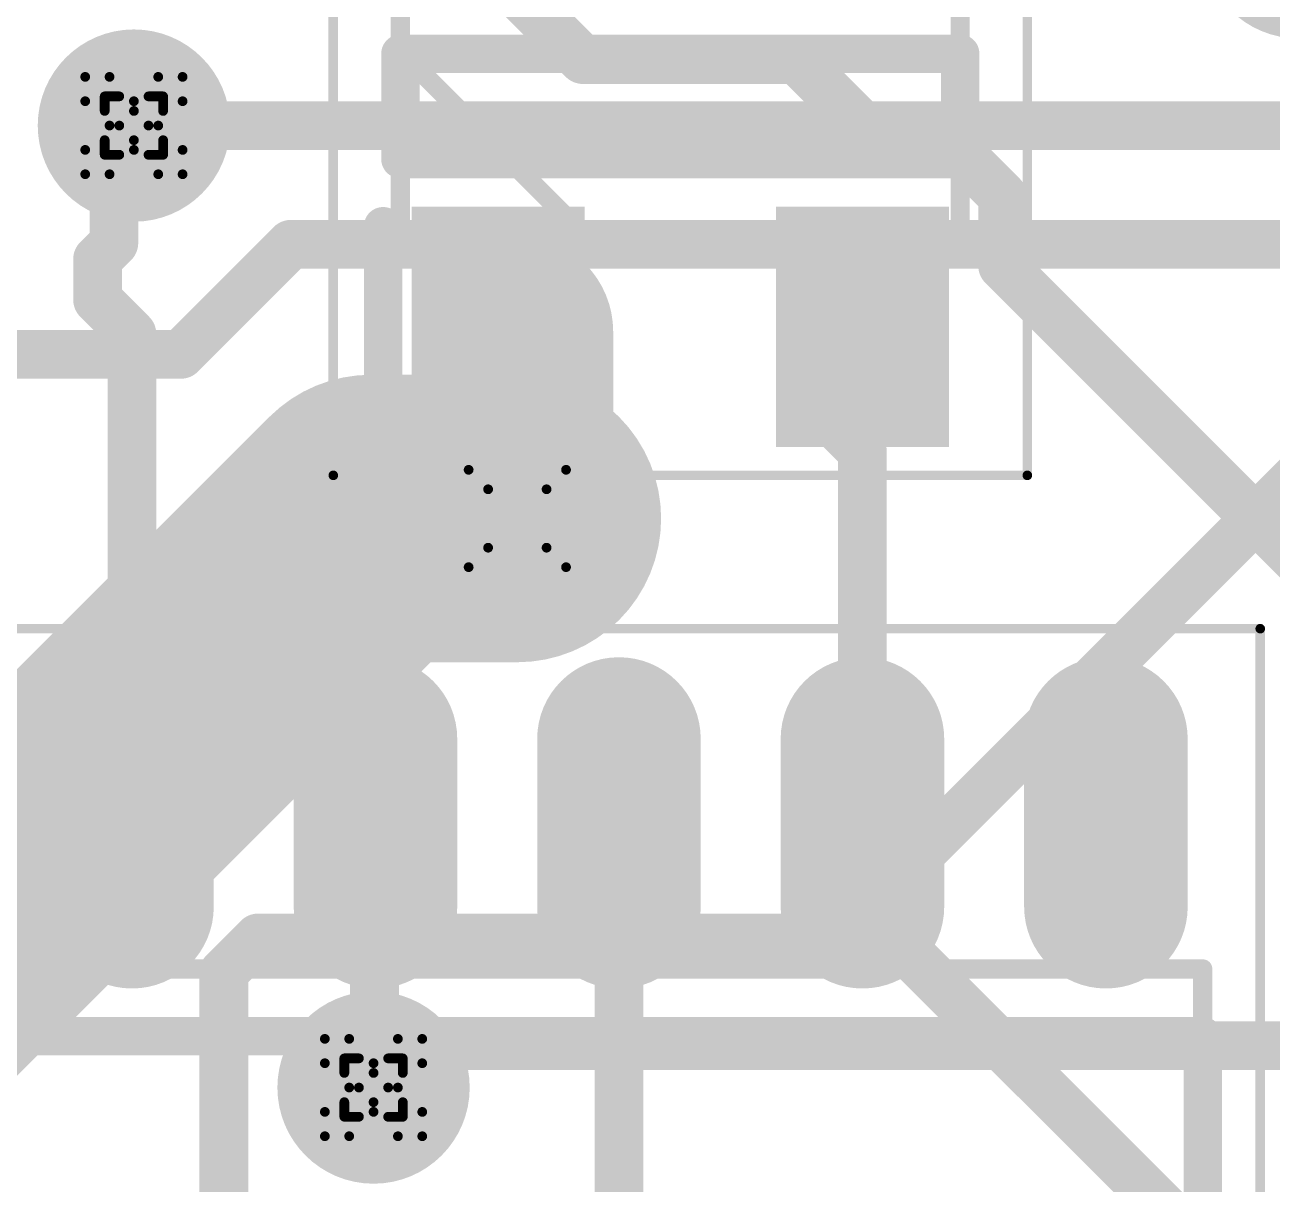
# Model space of a CAD drawing. Header units: millimetres. Extents: x 3219 to 51106, y -14166 to 2063.
# Drawn here: x 5595.66 to 5602.17, y 1778.64 to 1784.68 of the extents above; entities that cross this region are included whole.
import ezdxf

# ---------------------------------------------------------------- set-up
doc = ezdxf.new("R2010")
doc.units = ezdxf.units.MM
doc.layers.get('0').update_dxf_attribs({"lineweight": 53})
for name, color, linetype in [('Bottom Layer', 5, 'Continuous'), ('Bottom Solder', 6, 'Continuous'), ('Drill Drawing', 1, 'Continuous'), ('Mechanical 13', 56, 'Continuous'), ('Mechanical 15', 56, 'Continuous'), ('Top Layer', 1, 'Continuous'), ('Top Overlay', 2, 'Continuous'), ('Top Paste', 8, 'Continuous'), ('Top Solder', 216, 'Continuous')]:
    doc.layers.add(name, color=color, linetype=linetype)

# ---------------------------------------------------------------- blocks, each defined once
blk = doc.blocks.new('16_SOIC_93')
at = {"layer": 'Top Layer'}
h = blk.add_hatch(color=1, dxfattribs=at)
edge = h.paths.add_edge_path()
edge.add_arc((2.2745, 0.635), 0.325, 90, 270)
edge.add_line((2.2745, 0.31), (3.1495, 0.31))
edge.add_arc((3.1495, 0.635), 0.325, 270, 450)
edge.add_line((3.1495, 0.96), (2.2745, 0.96))
h = blk.add_hatch(color=1, dxfattribs=at)
edge = h.paths.add_edge_path()
edge.add_arc((2.2745, -0.635), 0.325, 90, 270)
edge.add_line((2.2745, -0.96), (3.1495, -0.96))
edge.add_arc((3.1495, -0.635), 0.325, 270, 450)
edge.add_line((3.1495, -0.31), (2.2745, -0.31))
h = blk.add_hatch(color=1, dxfattribs=at)
edge = h.paths.add_edge_path()
edge.add_arc((2.2745, -1.905), 0.325, 90, 270)
edge.add_line((2.2745, -2.23), (3.1495, -2.23))
edge.add_arc((3.1495, -1.905), 0.325, 270, 450)
edge.add_line((3.1495, -1.58), (2.2745, -1.58))
h = blk.add_hatch(color=1, dxfattribs=at)
edge = h.paths.add_edge_path()
edge.add_arc((2.2745, -3.175), 0.325, 90, 270)
edge.add_line((2.2745, -3.5), (3.1495, -3.5))
edge.add_arc((3.1495, -3.175), 0.325, 270, 450)
edge.add_line((3.1495, -2.85), (2.2745, -2.85))
h = blk.add_hatch(color=1, dxfattribs=at)
edge = h.paths.add_edge_path()
edge.add_arc((2.2745, -4.445), 0.325, 90, 270)
edge.add_line((2.2745, -4.77), (3.1495, -4.77))
edge.add_arc((3.1495, -4.445), 0.325, 270, 450)
edge.add_line((3.1495, -4.12), (2.2745, -4.12))
at = {"layer": 'Top Paste'}
h = blk.add_hatch(color=8, dxfattribs=at)
edge = h.paths.add_edge_path()
edge.add_arc((2.2745, 0.635), 0.325, 90, 270)
edge.add_line((2.2745, 0.31), (3.1495, 0.31))
edge.add_arc((3.1495, 0.635), 0.325, 270, 450)
edge.add_line((3.1495, 0.96), (2.2745, 0.96))
h = blk.add_hatch(color=8, dxfattribs=at)
edge = h.paths.add_edge_path()
edge.add_arc((2.2745, -0.635), 0.325, 90, 270)
edge.add_line((2.2745, -0.96), (3.1495, -0.96))
edge.add_arc((3.1495, -0.635), 0.325, 270, 450)
edge.add_line((3.1495, -0.31), (2.2745, -0.31))
h = blk.add_hatch(color=8, dxfattribs=at)
edge = h.paths.add_edge_path()
edge.add_arc((2.2745, -1.905), 0.325, 90, 270)
edge.add_line((2.2745, -2.23), (3.1495, -2.23))
edge.add_arc((3.1495, -1.905), 0.325, 270, 450)
edge.add_line((3.1495, -1.58), (2.2745, -1.58))
h = blk.add_hatch(color=8, dxfattribs=at)
edge = h.paths.add_edge_path()
edge.add_arc((2.2745, -3.175), 0.325, 90, 270)
edge.add_line((2.2745, -3.5), (3.1495, -3.5))
edge.add_arc((3.1495, -3.175), 0.325, 270, 450)
edge.add_line((3.1495, -2.85), (2.2745, -2.85))
h = blk.add_hatch(color=8, dxfattribs=at)
edge = h.paths.add_edge_path()
edge.add_arc((2.2745, -4.445), 0.325, 90, 270)
edge.add_line((2.2745, -4.77), (3.1495, -4.77))
edge.add_arc((3.1495, -4.445), 0.325, 270, 450)
edge.add_line((3.1495, -4.12), (2.2745, -4.12))
at = {"layer": 'Top Solder'}
h = blk.add_hatch(color=216, dxfattribs=at)
edge = h.paths.add_edge_path()
edge.add_arc((2.2745, 0.635), 0.4266, 90, 270)
edge.add_line((2.2745, 0.2084), (3.1495, 0.2084))
edge.add_arc((3.1495, 0.635), 0.4266, 270, 450)
edge.add_line((3.1495, 1.0616), (2.2745, 1.0616))
h = blk.add_hatch(color=216, dxfattribs=at)
edge = h.paths.add_edge_path()
edge.add_arc((2.2745, -0.635), 0.4266, 90, 270)
edge.add_line((2.2745, -1.0616), (3.1495, -1.0616))
edge.add_arc((3.1495, -0.635), 0.4266, 270, 450)
edge.add_line((3.1495, -0.2084), (2.2745, -0.2084))
h = blk.add_hatch(color=216, dxfattribs=at)
edge = h.paths.add_edge_path()
edge.add_arc((2.2745, -1.905), 0.4266, 90, 270)
edge.add_line((2.2745, -2.3316), (3.1495, -2.3316))
edge.add_arc((3.1495, -1.905), 0.4266, 270, 450)
edge.add_line((3.1495, -1.4784), (2.2745, -1.4784))
h = blk.add_hatch(color=216, dxfattribs=at)
edge = h.paths.add_edge_path()
edge.add_arc((2.2745, -3.175), 0.4266, 90, 270)
edge.add_line((2.2745, -3.6016), (3.1495, -3.6016))
edge.add_arc((3.1495, -3.175), 0.4266, 270, 450)
edge.add_line((3.1495, -2.7484), (2.2745, -2.7484))
h = blk.add_hatch(color=216, dxfattribs=at)
edge = h.paths.add_edge_path()
edge.add_arc((2.2745, -4.445), 0.4266, 90, 270)
edge.add_line((2.2745, -4.8716), (3.1495, -4.8716))
edge.add_arc((3.1495, -4.445), 0.4266, 270, 450)
edge.add_line((3.1495, -4.0184), (2.2745, -4.0184))
at = {"layer": 'Mechanical 13'}
for points in [[(1.95, 4.95, 0.1, 0.1, 0), (1.95, -4.95, 0.1, 0.1, 0)], [(-1.95, -4.95, 0.1, 0.1, 0), (1.95, -4.95, 0.1, 0.1, 0)]]:
    blk.add_lwpolyline(points, format="xyseb", dxfattribs=at)
blk.add_lwpolyline([(1.925, -4.95, 0.05, 0.05, 1), (1.975, -4.95, 0.05, 0.05, 1)], format="xyseb", close=True, dxfattribs=at)
blk.add_lwpolyline([(1.925, -4.95, 0.05, 0.05, 1), (1.975, -4.95, 0.05, 0.05, 1)], format="xyseb", close=True, dxfattribs=at)
at = {"layer": 'Mechanical 15'}
for points in [[(3.725, 5.25, 0.05, 0.05, 0), (3.725, -5.25, 0.05, 0.05, 0)], [(-3.725, -5.25, 0.05, 0.05, 0), (3.725, -5.25, 0.05, 0.05, 0)]]:
    blk.add_lwpolyline(points, format="xyseb", dxfattribs=at)
blk.add_lwpolyline([(3.7125, -5.25, 0.025, 0.025, 1), (3.7375, -5.25, 0.025, 0.025, 1)], format="xyseb", close=True, dxfattribs=at)
blk.add_lwpolyline([(3.7125, -5.25, 0.025, 0.025, 1), (3.7375, -5.25, 0.025, 0.025, 1)], format="xyseb", close=True, dxfattribs=at)
at = {"layer": 'Top Overlay'}
for points in [[(1.6, 4.95, 0.2, 0.2, 0), (1.6, -4.95, 0.2, 0.2, 0)], [(-1.6, -4.95, 0.2, 0.2, 0), (1.6, -4.95, 0.2, 0.2, 0)]]:
    blk.add_lwpolyline(points, format="xyseb", dxfattribs=at)
blk.add_lwpolyline([(1.55, -4.95, 0.1, 0.1, 1), (1.65, -4.95, 0.1, 0.1, 1)], format="xyseb", close=True, dxfattribs=at)
blk.add_lwpolyline([(1.55, -4.95, 0.1, 0.1, 1), (1.65, -4.95, 0.1, 0.1, 1)], format="xyseb", close=True, dxfattribs=at)
blk = doc.blocks.new('SOT_23_3_104')
at = {"layer": 'Top Layer'}
for points in [[(-0.525, 0.35), (0.525, 0.35), (0.525, -0.35), (-0.525, -0.35)], [(1.775, -0.6), (2.825, -0.6), (2.825, -1.3), (1.775, -1.3)], [(-0.525, -1.55), (0.525, -1.55), (0.525, -2.25), (-0.525, -2.25)]]:
    blk.add_hatch(color=1, dxfattribs=at).paths.add_polyline_path(points)
at = {"layer": 'Top Paste'}
for points in [[(-0.525, 0.35), (0.525, 0.35), (0.525, -0.35), (-0.525, -0.35)], [(1.775, -0.6), (2.825, -0.6), (2.825, -1.3), (1.775, -1.3)], [(-0.525, -1.55), (0.525, -1.55), (0.525, -2.25), (-0.525, -2.25)]]:
    blk.add_hatch(color=8, dxfattribs=at).paths.add_polyline_path(points)
at = {"layer": 'Top Solder'}
for points in [[(-0.6266, 0.4516), (0.6266, 0.4516), (0.6266, -0.4516), (-0.6266, -0.4516)], [(1.6734, -0.4984), (2.9266, -0.4984), (2.9266, -1.4016), (1.6734, -1.4016)], [(-0.6266, -1.4484), (0.6266, -1.4484), (0.6266, -2.3516), (-0.6266, -2.3516)]]:
    blk.add_hatch(color=216, dxfattribs=at).paths.add_polyline_path(points)
at = {"layer": 'Mechanical 13'}
for points in [[(1.438, 0.51, 0.1, 0.1, 0), (0.488, -0.44, 0.1, 0.1, 0)], [(0.488, 0.51, 0.1, 0.1, 0), (0.488, -2.41, 0.1, 0.1, 0)], [(0.488, 0.51, 0.1, 0.1, 0), (1.812, 0.51, 0.1, 0.1, 0)], [(1.812, 0.51, 0.1, 0.1, 0), (1.812, -2.41, 0.1, 0.1, 0)], [(0.488, -2.41, 0.1, 0.1, 0), (1.812, -2.41, 0.1, 0.1, 0)]]:
    blk.add_lwpolyline(points, format="xyseb", dxfattribs=at)
for points in [[(0.463, 0.51, 0.05, 0.05, 1), (0.513, 0.51, 0.05, 0.05, 1)], [(0.463, 0.51, 0.05, 0.05, 1), (0.513, 0.51, 0.05, 0.05, 1)], [(1.413, 0.51, 0.05, 0.05, 1), (1.463, 0.51, 0.05, 0.05, 1)], [(1.787, 0.51, 0.05, 0.05, 1), (1.837, 0.51, 0.05, 0.05, 1)], [(1.787, 0.51, 0.05, 0.05, 1), (1.837, 0.51, 0.05, 0.05, 1)], [(0.463, -0.44, 0.05, 0.05, 1), (0.513, -0.44, 0.05, 0.05, 1)], [(0.463, -2.41, 0.05, 0.05, 1), (0.513, -2.41, 0.05, 0.05, 1)], [(0.463, -2.41, 0.05, 0.05, 1), (0.513, -2.41, 0.05, 0.05, 1)], [(1.787, -2.41, 0.05, 0.05, 1), (1.837, -2.41, 0.05, 0.05, 1)], [(1.787, -2.41, 0.05, 0.05, 1), (1.837, -2.41, 0.05, 0.05, 1)]]:
    blk.add_lwpolyline(points, format="xyseb", close=True, dxfattribs=at)
at = {"layer": 'Mechanical 15'}
for points in [[(-0.775, 0.86, 0.05, 0.05, 0), (-0.775, -2.76, 0.05, 0.05, 0)], [(-0.775, 0.86, 0.05, 0.05, 0), (3.075, 0.86, 0.05, 0.05, 0)], [(3.075, 0.86, 0.05, 0.05, 0), (3.075, -2.76, 0.05, 0.05, 0)], [(-0.775, -2.76, 0.05, 0.05, 0), (3.075, -2.76, 0.05, 0.05, 0)]]:
    blk.add_lwpolyline(points, format="xyseb", dxfattribs=at)
for points in [[(-0.7875, 0.86, 0.025, 0.025, 1), (-0.7625, 0.86, 0.025, 0.025, 1)], [(-0.7875, 0.86, 0.025, 0.025, 1), (-0.7625, 0.86, 0.025, 0.025, 1)], [(3.0625, 0.86, 0.025, 0.025, 1), (3.0875, 0.86, 0.025, 0.025, 1)], [(3.0625, 0.86, 0.025, 0.025, 1), (3.0875, 0.86, 0.025, 0.025, 1)], [(-0.7875, -2.76, 0.025, 0.025, 1), (-0.7625, -2.76, 0.025, 0.025, 1)], [(-0.7875, -2.76, 0.025, 0.025, 1), (-0.7625, -2.76, 0.025, 0.025, 1)], [(3.0625, -2.76, 0.025, 0.025, 1), (3.0875, -2.76, 0.025, 0.025, 1)], [(3.0625, -2.76, 0.025, 0.025, 1), (3.0875, -2.76, 0.025, 0.025, 1)]]:
    blk.add_lwpolyline(points, format="xyseb", close=True, dxfattribs=at)
at = {"layer": 'Top Overlay'}
for points in [[(-0.525, 0.6, 0.2, 0.2, 0), (0.525, 0.6, 0.2, 0.2, 0)], [(0.875, 0.51, 0.2, 0.2, 0), (0.875, -2.41, 0.2, 0.2, 0)], [(0.875, 0.51, 0.2, 0.2, 0), (1.425, 0.51, 0.2, 0.2, 0)], [(1.425, 0.51, 0.2, 0.2, 0), (1.425, -2.41, 0.2, 0.2, 0)], [(0.875, -2.41, 0.2, 0.2, 0), (1.425, -2.41, 0.2, 0.2, 0)]]:
    blk.add_lwpolyline(points, format="xyseb", dxfattribs=at)
for points in [[(-0.575, 0.6, 0.1, 0.1, 1), (-0.475, 0.6, 0.1, 0.1, 1)], [(0.475, 0.6, 0.1, 0.1, 1), (0.575, 0.6, 0.1, 0.1, 1)], [(0.825, 0.51, 0.1, 0.1, 1), (0.925, 0.51, 0.1, 0.1, 1)], [(0.825, 0.51, 0.1, 0.1, 1), (0.925, 0.51, 0.1, 0.1, 1)], [(1.375, 0.51, 0.1, 0.1, 1), (1.475, 0.51, 0.1, 0.1, 1)], [(1.375, 0.51, 0.1, 0.1, 1), (1.475, 0.51, 0.1, 0.1, 1)], [(0.825, -2.41, 0.1, 0.1, 1), (0.925, -2.41, 0.1, 0.1, 1)], [(0.825, -2.41, 0.1, 0.1, 1), (0.925, -2.41, 0.1, 0.1, 1)], [(1.375, -2.41, 0.1, 0.1, 1), (1.475, -2.41, 0.1, 0.1, 1)], [(1.375, -2.41, 0.1, 0.1, 1), (1.475, -2.41, 0.1, 0.1, 1)]]:
    blk.add_lwpolyline(points, format="xyseb", close=True, dxfattribs=at)

msp = doc.modelspace()

# ---------------------------------------------------------------- hatches: boundary and pattern name
at = {"layer": 'Bottom Layer'}
h = msp.add_hatch(color=5, dxfattribs=at)
edge = h.paths.add_edge_path()
edge.add_arc((5596.2285, 1784.1581), 0.4, 0, 360)
h = msp.add_hatch(color=5, dxfattribs=at)
edge = h.paths.add_edge_path()
edge.add_arc((5598.2285, 1782.1081), 0.6, 0, 360)
h = msp.add_hatch(color=5, dxfattribs=at)
edge = h.paths.add_edge_path()
edge.add_arc((5597.4785, 1779.1391), 0.4, 0, 360)
at = {"layer": 'Bottom Solder'}
h = msp.add_hatch(color=6, dxfattribs=at)
edge = h.paths.add_edge_path()
edge.add_arc((5602.3035, 1785.1141), 0.5016, 0, 360)
h = msp.add_hatch(color=6, dxfattribs=at)
edge = h.paths.add_edge_path()
edge.add_arc((5596.2285, 1784.1581), 0.5016, 0, 360)
h = msp.add_hatch(color=6, dxfattribs=at)
edge = h.paths.add_edge_path()
edge.add_arc((5598.2285, 1782.1081), 0.7016, 0, 360)
h = msp.add_hatch(color=6, dxfattribs=at)
edge = h.paths.add_edge_path()
edge.add_arc((5597.4785, 1779.1391), 0.5016, 0, 360)
at = {"layer": 'Top Layer'}
h = msp.add_hatch(color=1, dxfattribs=at)
edge = h.paths.add_edge_path()
edge.add_arc((5596.2285, 1784.1581), 0.4, 0, 360)
h = msp.add_hatch(color=1, dxfattribs=at)
edge = h.paths.add_edge_path()
edge.add_arc((5598.2285, 1782.1081), 0.6, 0, 360)
h = msp.add_hatch(color=1, dxfattribs=at)
edge = h.paths.add_edge_path()
edge.add_arc((5597.4785, 1779.1391), 0.4, 0, 360)
at = {"layer": 'Top Solder'}
h = msp.add_hatch(color=216, dxfattribs=at)
edge = h.paths.add_edge_path()
edge.add_arc((5602.3035, 1785.1141), 0.5016, 0, 360)
h = msp.add_hatch(color=216, dxfattribs=at)
edge = h.paths.add_edge_path()
edge.add_arc((5596.2285, 1784.1581), 0.5016, 0, 360)
h = msp.add_hatch(color=216, dxfattribs=at)
edge = h.paths.add_edge_path()
edge.add_arc((5598.2285, 1782.1081), 0.7016, 0, 360)
h = msp.add_hatch(color=216, dxfattribs=at)
edge = h.paths.add_edge_path()
edge.add_arc((5597.4785, 1779.1391), 0.5016, 0, 360)

# ---------------------------------------------------------------- linework, layer by layer
at = {"layer": 'Bottom Layer'}
for points in [[(5596.2285, 1784.1581, 0.254, 0.254, 0), (5604.663, 1784.1581, 0.254, 0.254, 0)], [(5596.4727, 1782.9641, 0.254, 0.254, 0), (5597.0477, 1783.5391, 0.254, 0.254, 0)], [(5597.0477, 1783.5391, 0.254, 0.254, 0), (5608.0475, 1783.5391, 0.254, 0.254, 0)], [(5592.005, 1782.9641, 0.254, 0.254, 0), (5596.4727, 1782.9641, 0.254, 0.254, 0)], [(5594.8145, 1779.4568, 1.5, 1.5, 0), (5597.4658, 1782.1081, 1.5, 1.5, 0)], [(5597.4658, 1782.1081, 1.5, 1.5, 0), (5598.2285, 1782.1081, 1.5, 1.5, 0)], [(5599.8905, 1779.9201, 0.254, 0.254, 0), (5602.7285, 1782.7581, 0.254, 0.254, 0)], [(5596.6975, 1779.7403, 0.254, 0.254, 0), (5596.8773, 1779.9201, 0.254, 0.254, 0)], [(5596.8773, 1779.9201, 0.254, 0.254, 0), (5599.8905, 1779.9201, 0.254, 0.254, 0)], [(5596.6975, 1776.9271, 0.254, 0.254, 0), (5596.6975, 1779.7403, 0.254, 0.254, 0)], [(5597.6263, 1779.1391, 0.254, 0.254, 0), (5597.8453, 1779.3581, 0.254, 0.254, 0)], [(5597.8453, 1779.3581, 0.254, 0.254, 0), (5603.8808, 1779.3581, 0.254, 0.254, 0)], [(5597.4785, 1779.1391, 0.254, 0.254, 0), (5597.6263, 1779.1391, 0.254, 0.254, 0)]]:
    msp.add_lwpolyline(points, format="xyseb", dxfattribs=at)
for points in [[(5596.165, 1784.1581, 0.127, 0.127, 1), (5596.292, 1784.1581, 0.127, 0.127, 1)], [(5596.9842, 1783.5391, 0.127, 0.127, 1), (5597.1112, 1783.5391, 0.127, 0.127, 1)], [(5596.9842, 1783.5391, 0.127, 0.127, 1), (5597.1112, 1783.5391, 0.127, 0.127, 1)], [(5596.4092, 1782.9641, 0.127, 0.127, 1), (5596.5362, 1782.9641, 0.127, 0.127, 1)], [(5596.4092, 1782.9641, 0.127, 0.127, 1), (5596.5362, 1782.9641, 0.127, 0.127, 1)], [(5597.0908, 1782.1081, 0.75, 0.75, 1), (5597.8408, 1782.1081, 0.75, 0.75, 1)], [(5597.0908, 1782.1081, 0.75, 0.75, 1), (5597.8408, 1782.1081, 0.75, 0.75, 1)], [(5597.8535, 1782.1081, 0.75, 0.75, 1), (5598.6035, 1782.1081, 0.75, 0.75, 1)], [(5596.8138, 1779.9201, 0.127, 0.127, 1), (5596.9408, 1779.9201, 0.127, 0.127, 1)], [(5596.8138, 1779.9201, 0.127, 0.127, 1), (5596.9408, 1779.9201, 0.127, 0.127, 1)], [(5599.827, 1779.9201, 0.127, 0.127, 1), (5599.954, 1779.9201, 0.127, 0.127, 1)], [(5599.827, 1779.9201, 0.127, 0.127, 1), (5599.954, 1779.9201, 0.127, 0.127, 1)], [(5596.634, 1779.7403, 0.127, 0.127, 1), (5596.761, 1779.7403, 0.127, 0.127, 1)], [(5596.634, 1779.7403, 0.127, 0.127, 1), (5596.761, 1779.7403, 0.127, 0.127, 1)], [(5597.7818, 1779.3581, 0.127, 0.127, 1), (5597.9088, 1779.3581, 0.127, 0.127, 1)], [(5597.7818, 1779.3581, 0.127, 0.127, 1), (5597.9088, 1779.3581, 0.127, 0.127, 1)], [(5597.415, 1779.1391, 0.127, 0.127, 1), (5597.542, 1779.1391, 0.127, 0.127, 1)], [(5597.5628, 1779.1391, 0.127, 0.127, 1), (5597.6898, 1779.1391, 0.127, 0.127, 1)], [(5597.5628, 1779.1391, 0.127, 0.127, 1), (5597.6898, 1779.1391, 0.127, 0.127, 1)]]:
    msp.add_lwpolyline(points, format="xyseb", close=True, dxfattribs=at)
at = {"layer": 'Drill Drawing'}
for points in [[(5595.9745, 1784.2851, 0.0508, 0.0508, 0), (5595.9745, 1784.4121, 0.0508, 0.0508, 0)], [(5595.9745, 1784.4121, 0.0508, 0.0508, 0), (5596.1015, 1784.4121, 0.0508, 0.0508, 0)], [(5596.1015, 1784.4121, 0.0508, 0.0508, 0), (5596.2285, 1784.2851, 0.0508, 0.0508, 0)], [(5596.2285, 1784.2851, 0.0508, 0.0508, 0), (5596.3555, 1784.4121, 0.0508, 0.0508, 0)], [(5596.3555, 1784.4121, 0.0508, 0.0508, 0), (5596.4825, 1784.4121, 0.0508, 0.0508, 0)], [(5596.4825, 1784.2851, 0.0508, 0.0508, 0), (5596.4825, 1784.4121, 0.0508, 0.0508, 0)], [(5595.9745, 1784.2851, 0.0508, 0.0508, 0), (5596.1015, 1784.1581, 0.0508, 0.0508, 0)], [(5596.0761, 1784.2343, 0.0508, 0.0508, 0), (5596.0761, 1784.3105, 0.0508, 0.0508, 0)], [(5596.0761, 1784.3105, 0.0508, 0.0508, 0), (5596.1523, 1784.3105, 0.0508, 0.0508, 0)], [(5596.1523, 1784.3105, 0.0508, 0.0508, 0), (5596.2285, 1784.2343, 0.0508, 0.0508, 0)], [(5596.2285, 1784.2343, 0.0508, 0.0508, 0), (5596.3047, 1784.3105, 0.0508, 0.0508, 0)], [(5596.3047, 1784.3105, 0.0508, 0.0508, 0), (5596.3809, 1784.3105, 0.0508, 0.0508, 0)], [(5596.3555, 1784.1581, 0.0508, 0.0508, 0), (5596.4825, 1784.2851, 0.0508, 0.0508, 0)], [(5596.3809, 1784.2343, 0.0508, 0.0508, 0), (5596.3809, 1784.3105, 0.0508, 0.0508, 0)], [(5596.0761, 1784.2343, 0.0508, 0.0508, 0), (5596.1523, 1784.1581, 0.0508, 0.0508, 0)], [(5596.3047, 1784.1581, 0.0508, 0.0508, 0), (5596.3809, 1784.2343, 0.0508, 0.0508, 0)], [(5595.9745, 1784.0311, 0.0508, 0.0508, 0), (5596.1015, 1784.1581, 0.0508, 0.0508, 0)], [(5596.0761, 1784.0819, 0.0508, 0.0508, 0), (5596.1523, 1784.1581, 0.0508, 0.0508, 0)], [(5596.3047, 1784.1581, 0.0508, 0.0508, 0), (5596.3809, 1784.0819, 0.0508, 0.0508, 0)], [(5596.3555, 1784.1581, 0.0508, 0.0508, 0), (5596.4825, 1784.0311, 0.0508, 0.0508, 0)], [(5596.0761, 1784.0057, 0.0508, 0.0508, 0), (5596.0761, 1784.0819, 0.0508, 0.0508, 0)], [(5596.1523, 1784.0057, 0.0508, 0.0508, 0), (5596.2285, 1784.0819, 0.0508, 0.0508, 0)], [(5596.2285, 1784.0819, 0.0508, 0.0508, 0), (5596.3047, 1784.0057, 0.0508, 0.0508, 0)], [(5596.3809, 1784.0057, 0.0508, 0.0508, 0), (5596.3809, 1784.0819, 0.0508, 0.0508, 0)], [(5595.9745, 1783.9041, 0.0508, 0.0508, 0), (5595.9745, 1784.0311, 0.0508, 0.0508, 0)], [(5596.0761, 1784.0057, 0.0508, 0.0508, 0), (5596.1523, 1784.0057, 0.0508, 0.0508, 0)], [(5596.1015, 1783.9041, 0.0508, 0.0508, 0), (5596.2285, 1784.0311, 0.0508, 0.0508, 0)], [(5596.2285, 1784.0311, 0.0508, 0.0508, 0), (5596.3555, 1783.9041, 0.0508, 0.0508, 0)], [(5596.3047, 1784.0057, 0.0508, 0.0508, 0), (5596.3809, 1784.0057, 0.0508, 0.0508, 0)], [(5596.4825, 1783.9041, 0.0508, 0.0508, 0), (5596.4825, 1784.0311, 0.0508, 0.0508, 0)], [(5595.9745, 1783.9041, 0.0508, 0.0508, 0), (5596.1015, 1783.9041, 0.0508, 0.0508, 0)], [(5596.3555, 1783.9041, 0.0508, 0.0508, 0), (5596.4825, 1783.9041, 0.0508, 0.0508, 0)], [(5597.9745, 1782.3621, 0.0508, 0.0508, 0), (5598.4825, 1782.3621, 0.0508, 0.0508, 0)], [(5597.9745, 1781.8541, 0.0508, 0.0508, 0), (5597.9745, 1782.3621, 0.0508, 0.0508, 0)], [(5598.4825, 1781.8541, 0.0508, 0.0508, 0), (5598.4825, 1782.3621, 0.0508, 0.0508, 0)], [(5598.0761, 1782.2605, 0.0508, 0.0508, 0), (5598.3809, 1782.2605, 0.0508, 0.0508, 0)], [(5598.0761, 1781.9557, 0.0508, 0.0508, 0), (5598.0761, 1782.2605, 0.0508, 0.0508, 0)], [(5598.3809, 1781.9557, 0.0508, 0.0508, 0), (5598.3809, 1782.2605, 0.0508, 0.0508, 0)], [(5598.0761, 1781.9557, 0.0508, 0.0508, 0), (5598.3809, 1781.9557, 0.0508, 0.0508, 0)], [(5597.9745, 1781.8541, 0.0508, 0.0508, 0), (5598.4825, 1781.8541, 0.0508, 0.0508, 0)], [(5597.2245, 1779.2661, 0.0508, 0.0508, 0), (5597.2245, 1779.3931, 0.0508, 0.0508, 0)], [(5597.2245, 1779.3931, 0.0508, 0.0508, 0), (5597.3515, 1779.3931, 0.0508, 0.0508, 0)], [(5597.3515, 1779.3931, 0.0508, 0.0508, 0), (5597.4785, 1779.2661, 0.0508, 0.0508, 0)], [(5597.4785, 1779.2661, 0.0508, 0.0508, 0), (5597.6055, 1779.3931, 0.0508, 0.0508, 0)], [(5597.6055, 1779.3931, 0.0508, 0.0508, 0), (5597.7325, 1779.3931, 0.0508, 0.0508, 0)], [(5597.7325, 1779.2661, 0.0508, 0.0508, 0), (5597.7325, 1779.3931, 0.0508, 0.0508, 0)], [(5597.2245, 1779.2661, 0.0508, 0.0508, 0), (5597.3515, 1779.1391, 0.0508, 0.0508, 0)], [(5597.3261, 1779.2153, 0.0508, 0.0508, 0), (5597.3261, 1779.2915, 0.0508, 0.0508, 0)], [(5597.3261, 1779.2915, 0.0508, 0.0508, 0), (5597.4023, 1779.2915, 0.0508, 0.0508, 0)], [(5597.4023, 1779.2915, 0.0508, 0.0508, 0), (5597.4785, 1779.2153, 0.0508, 0.0508, 0)], [(5597.4785, 1779.2153, 0.0508, 0.0508, 0), (5597.5547, 1779.2915, 0.0508, 0.0508, 0)], [(5597.5547, 1779.2915, 0.0508, 0.0508, 0), (5597.6309, 1779.2915, 0.0508, 0.0508, 0)], [(5597.6055, 1779.1391, 0.0508, 0.0508, 0), (5597.7325, 1779.2661, 0.0508, 0.0508, 0)], [(5597.6309, 1779.2153, 0.0508, 0.0508, 0), (5597.6309, 1779.2915, 0.0508, 0.0508, 0)], [(5597.3261, 1779.2153, 0.0508, 0.0508, 0), (5597.4023, 1779.1391, 0.0508, 0.0508, 0)], [(5597.5547, 1779.1391, 0.0508, 0.0508, 0), (5597.6309, 1779.2153, 0.0508, 0.0508, 0)], [(5597.2245, 1779.0121, 0.0508, 0.0508, 0), (5597.3515, 1779.1391, 0.0508, 0.0508, 0)], [(5597.3261, 1779.0629, 0.0508, 0.0508, 0), (5597.4023, 1779.1391, 0.0508, 0.0508, 0)], [(5597.5547, 1779.1391, 0.0508, 0.0508, 0), (5597.6309, 1779.0629, 0.0508, 0.0508, 0)], [(5597.6055, 1779.1391, 0.0508, 0.0508, 0), (5597.7325, 1779.0121, 0.0508, 0.0508, 0)], [(5597.3261, 1778.9867, 0.0508, 0.0508, 0), (5597.3261, 1779.0629, 0.0508, 0.0508, 0)], [(5597.4023, 1778.9867, 0.0508, 0.0508, 0), (5597.4785, 1779.0629, 0.0508, 0.0508, 0)], [(5597.4785, 1779.0629, 0.0508, 0.0508, 0), (5597.5547, 1778.9867, 0.0508, 0.0508, 0)], [(5597.6309, 1778.9867, 0.0508, 0.0508, 0), (5597.6309, 1779.0629, 0.0508, 0.0508, 0)], [(5597.2245, 1778.8851, 0.0508, 0.0508, 0), (5597.2245, 1779.0121, 0.0508, 0.0508, 0)], [(5597.3515, 1778.8851, 0.0508, 0.0508, 0), (5597.4785, 1779.0121, 0.0508, 0.0508, 0)], [(5597.4785, 1779.0121, 0.0508, 0.0508, 0), (5597.6055, 1778.8851, 0.0508, 0.0508, 0)], [(5597.7325, 1778.8851, 0.0508, 0.0508, 0), (5597.7325, 1779.0121, 0.0508, 0.0508, 0)], [(5597.3261, 1778.9867, 0.0508, 0.0508, 0), (5597.4023, 1778.9867, 0.0508, 0.0508, 0)], [(5597.5547, 1778.9867, 0.0508, 0.0508, 0), (5597.6309, 1778.9867, 0.0508, 0.0508, 0)], [(5597.2245, 1778.8851, 0.0508, 0.0508, 0), (5597.3515, 1778.8851, 0.0508, 0.0508, 0)], [(5597.6055, 1778.8851, 0.0508, 0.0508, 0), (5597.7325, 1778.8851, 0.0508, 0.0508, 0)]]:
    msp.add_lwpolyline(points, format="xyseb", dxfattribs=at)
for points in [[(5595.9618, 1784.4121, 0.0254, 0.0254, 1), (5595.9872, 1784.4121, 0.0254, 0.0254, 1)], [(5595.9618, 1784.4121, 0.0254, 0.0254, 1), (5595.9872, 1784.4121, 0.0254, 0.0254, 1)], [(5596.0888, 1784.4121, 0.0254, 0.0254, 1), (5596.1142, 1784.4121, 0.0254, 0.0254, 1)], [(5596.0888, 1784.4121, 0.0254, 0.0254, 1), (5596.1142, 1784.4121, 0.0254, 0.0254, 1)], [(5596.3428, 1784.4121, 0.0254, 0.0254, 1), (5596.3682, 1784.4121, 0.0254, 0.0254, 1)], [(5596.3428, 1784.4121, 0.0254, 0.0254, 1), (5596.3682, 1784.4121, 0.0254, 0.0254, 1)], [(5596.4698, 1784.4121, 0.0254, 0.0254, 1), (5596.4952, 1784.4121, 0.0254, 0.0254, 1)], [(5596.4698, 1784.4121, 0.0254, 0.0254, 1), (5596.4952, 1784.4121, 0.0254, 0.0254, 1)], [(5595.9618, 1784.2851, 0.0254, 0.0254, 1), (5595.9872, 1784.2851, 0.0254, 0.0254, 1)], [(5595.9618, 1784.2851, 0.0254, 0.0254, 1), (5595.9872, 1784.2851, 0.0254, 0.0254, 1)], [(5596.0634, 1784.3105, 0.0254, 0.0254, 1), (5596.0888, 1784.3105, 0.0254, 0.0254, 1)], [(5596.0634, 1784.3105, 0.0254, 0.0254, 1), (5596.0888, 1784.3105, 0.0254, 0.0254, 1)], [(5596.1396, 1784.3105, 0.0254, 0.0254, 1), (5596.165, 1784.3105, 0.0254, 0.0254, 1)], [(5596.1396, 1784.3105, 0.0254, 0.0254, 1), (5596.165, 1784.3105, 0.0254, 0.0254, 1)], [(5596.2158, 1784.2851, 0.0254, 0.0254, 1), (5596.2412, 1784.2851, 0.0254, 0.0254, 1)], [(5596.2158, 1784.2851, 0.0254, 0.0254, 1), (5596.2412, 1784.2851, 0.0254, 0.0254, 1)], [(5596.292, 1784.3105, 0.0254, 0.0254, 1), (5596.3174, 1784.3105, 0.0254, 0.0254, 1)], [(5596.292, 1784.3105, 0.0254, 0.0254, 1), (5596.3174, 1784.3105, 0.0254, 0.0254, 1)], [(5596.3682, 1784.3105, 0.0254, 0.0254, 1), (5596.3936, 1784.3105, 0.0254, 0.0254, 1)], [(5596.3682, 1784.3105, 0.0254, 0.0254, 1), (5596.3936, 1784.3105, 0.0254, 0.0254, 1)], [(5596.4698, 1784.2851, 0.0254, 0.0254, 1), (5596.4952, 1784.2851, 0.0254, 0.0254, 1)], [(5596.4698, 1784.2851, 0.0254, 0.0254, 1), (5596.4952, 1784.2851, 0.0254, 0.0254, 1)], [(5596.0634, 1784.2343, 0.0254, 0.0254, 1), (5596.0888, 1784.2343, 0.0254, 0.0254, 1)], [(5596.0634, 1784.2343, 0.0254, 0.0254, 1), (5596.0888, 1784.2343, 0.0254, 0.0254, 1)], [(5596.2158, 1784.2343, 0.0254, 0.0254, 1), (5596.2412, 1784.2343, 0.0254, 0.0254, 1)], [(5596.2158, 1784.2343, 0.0254, 0.0254, 1), (5596.2412, 1784.2343, 0.0254, 0.0254, 1)], [(5596.3682, 1784.2343, 0.0254, 0.0254, 1), (5596.3936, 1784.2343, 0.0254, 0.0254, 1)], [(5596.3682, 1784.2343, 0.0254, 0.0254, 1), (5596.3936, 1784.2343, 0.0254, 0.0254, 1)], [(5596.0888, 1784.1581, 0.0254, 0.0254, 1), (5596.1142, 1784.1581, 0.0254, 0.0254, 1)], [(5596.0888, 1784.1581, 0.0254, 0.0254, 1), (5596.1142, 1784.1581, 0.0254, 0.0254, 1)], [(5596.1396, 1784.1581, 0.0254, 0.0254, 1), (5596.165, 1784.1581, 0.0254, 0.0254, 1)], [(5596.1396, 1784.1581, 0.0254, 0.0254, 1), (5596.165, 1784.1581, 0.0254, 0.0254, 1)], [(5596.292, 1784.1581, 0.0254, 0.0254, 1), (5596.3174, 1784.1581, 0.0254, 0.0254, 1)], [(5596.292, 1784.1581, 0.0254, 0.0254, 1), (5596.3174, 1784.1581, 0.0254, 0.0254, 1)], [(5596.3428, 1784.1581, 0.0254, 0.0254, 1), (5596.3682, 1784.1581, 0.0254, 0.0254, 1)], [(5596.3428, 1784.1581, 0.0254, 0.0254, 1), (5596.3682, 1784.1581, 0.0254, 0.0254, 1)], [(5596.0634, 1784.0819, 0.0254, 0.0254, 1), (5596.0888, 1784.0819, 0.0254, 0.0254, 1)], [(5596.0634, 1784.0819, 0.0254, 0.0254, 1), (5596.0888, 1784.0819, 0.0254, 0.0254, 1)], [(5596.2158, 1784.0819, 0.0254, 0.0254, 1), (5596.2412, 1784.0819, 0.0254, 0.0254, 1)], [(5596.2158, 1784.0819, 0.0254, 0.0254, 1), (5596.2412, 1784.0819, 0.0254, 0.0254, 1)], [(5596.3682, 1784.0819, 0.0254, 0.0254, 1), (5596.3936, 1784.0819, 0.0254, 0.0254, 1)], [(5596.3682, 1784.0819, 0.0254, 0.0254, 1), (5596.3936, 1784.0819, 0.0254, 0.0254, 1)], [(5595.9618, 1784.0311, 0.0254, 0.0254, 1), (5595.9872, 1784.0311, 0.0254, 0.0254, 1)], [(5595.9618, 1784.0311, 0.0254, 0.0254, 1), (5595.9872, 1784.0311, 0.0254, 0.0254, 1)], [(5596.0634, 1784.0057, 0.0254, 0.0254, 1), (5596.0888, 1784.0057, 0.0254, 0.0254, 1)], [(5596.0634, 1784.0057, 0.0254, 0.0254, 1), (5596.0888, 1784.0057, 0.0254, 0.0254, 1)], [(5596.1396, 1784.0057, 0.0254, 0.0254, 1), (5596.165, 1784.0057, 0.0254, 0.0254, 1)], [(5596.1396, 1784.0057, 0.0254, 0.0254, 1), (5596.165, 1784.0057, 0.0254, 0.0254, 1)], [(5596.2158, 1784.0311, 0.0254, 0.0254, 1), (5596.2412, 1784.0311, 0.0254, 0.0254, 1)], [(5596.2158, 1784.0311, 0.0254, 0.0254, 1), (5596.2412, 1784.0311, 0.0254, 0.0254, 1)], [(5596.292, 1784.0057, 0.0254, 0.0254, 1), (5596.3174, 1784.0057, 0.0254, 0.0254, 1)], [(5596.292, 1784.0057, 0.0254, 0.0254, 1), (5596.3174, 1784.0057, 0.0254, 0.0254, 1)], [(5596.3682, 1784.0057, 0.0254, 0.0254, 1), (5596.3936, 1784.0057, 0.0254, 0.0254, 1)], [(5596.3682, 1784.0057, 0.0254, 0.0254, 1), (5596.3936, 1784.0057, 0.0254, 0.0254, 1)], [(5596.4698, 1784.0311, 0.0254, 0.0254, 1), (5596.4952, 1784.0311, 0.0254, 0.0254, 1)], [(5596.4698, 1784.0311, 0.0254, 0.0254, 1), (5596.4952, 1784.0311, 0.0254, 0.0254, 1)], [(5595.9618, 1783.9041, 0.0254, 0.0254, 1), (5595.9872, 1783.9041, 0.0254, 0.0254, 1)], [(5595.9618, 1783.9041, 0.0254, 0.0254, 1), (5595.9872, 1783.9041, 0.0254, 0.0254, 1)], [(5596.0888, 1783.9041, 0.0254, 0.0254, 1), (5596.1142, 1783.9041, 0.0254, 0.0254, 1)], [(5596.0888, 1783.9041, 0.0254, 0.0254, 1), (5596.1142, 1783.9041, 0.0254, 0.0254, 1)], [(5596.3428, 1783.9041, 0.0254, 0.0254, 1), (5596.3682, 1783.9041, 0.0254, 0.0254, 1)], [(5596.3428, 1783.9041, 0.0254, 0.0254, 1), (5596.3682, 1783.9041, 0.0254, 0.0254, 1)], [(5596.4698, 1783.9041, 0.0254, 0.0254, 1), (5596.4952, 1783.9041, 0.0254, 0.0254, 1)], [(5596.4698, 1783.9041, 0.0254, 0.0254, 1), (5596.4952, 1783.9041, 0.0254, 0.0254, 1)], [(5597.9618, 1782.3621, 0.0254, 0.0254, 1), (5597.9872, 1782.3621, 0.0254, 0.0254, 1)], [(5597.9618, 1782.3621, 0.0254, 0.0254, 1), (5597.9872, 1782.3621, 0.0254, 0.0254, 1)], [(5598.4698, 1782.3621, 0.0254, 0.0254, 1), (5598.4952, 1782.3621, 0.0254, 0.0254, 1)], [(5598.4698, 1782.3621, 0.0254, 0.0254, 1), (5598.4952, 1782.3621, 0.0254, 0.0254, 1)], [(5598.0634, 1782.2605, 0.0254, 0.0254, 1), (5598.0888, 1782.2605, 0.0254, 0.0254, 1)], [(5598.0634, 1782.2605, 0.0254, 0.0254, 1), (5598.0888, 1782.2605, 0.0254, 0.0254, 1)], [(5598.3682, 1782.2605, 0.0254, 0.0254, 1), (5598.3936, 1782.2605, 0.0254, 0.0254, 1)], [(5598.3682, 1782.2605, 0.0254, 0.0254, 1), (5598.3936, 1782.2605, 0.0254, 0.0254, 1)], [(5598.0634, 1781.9557, 0.0254, 0.0254, 1), (5598.0888, 1781.9557, 0.0254, 0.0254, 1)], [(5598.0634, 1781.9557, 0.0254, 0.0254, 1), (5598.0888, 1781.9557, 0.0254, 0.0254, 1)], [(5598.3682, 1781.9557, 0.0254, 0.0254, 1), (5598.3936, 1781.9557, 0.0254, 0.0254, 1)], [(5598.3682, 1781.9557, 0.0254, 0.0254, 1), (5598.3936, 1781.9557, 0.0254, 0.0254, 1)], [(5597.9618, 1781.8541, 0.0254, 0.0254, 1), (5597.9872, 1781.8541, 0.0254, 0.0254, 1)], [(5597.9618, 1781.8541, 0.0254, 0.0254, 1), (5597.9872, 1781.8541, 0.0254, 0.0254, 1)], [(5598.4698, 1781.8541, 0.0254, 0.0254, 1), (5598.4952, 1781.8541, 0.0254, 0.0254, 1)], [(5598.4698, 1781.8541, 0.0254, 0.0254, 1), (5598.4952, 1781.8541, 0.0254, 0.0254, 1)], [(5597.2118, 1779.3931, 0.0254, 0.0254, 1), (5597.2372, 1779.3931, 0.0254, 0.0254, 1)], [(5597.2118, 1779.3931, 0.0254, 0.0254, 1), (5597.2372, 1779.3931, 0.0254, 0.0254, 1)], [(5597.3388, 1779.3931, 0.0254, 0.0254, 1), (5597.3642, 1779.3931, 0.0254, 0.0254, 1)], [(5597.3388, 1779.3931, 0.0254, 0.0254, 1), (5597.3642, 1779.3931, 0.0254, 0.0254, 1)], [(5597.5928, 1779.3931, 0.0254, 0.0254, 1), (5597.6182, 1779.3931, 0.0254, 0.0254, 1)], [(5597.5928, 1779.3931, 0.0254, 0.0254, 1), (5597.6182, 1779.3931, 0.0254, 0.0254, 1)], [(5597.7198, 1779.3931, 0.0254, 0.0254, 1), (5597.7452, 1779.3931, 0.0254, 0.0254, 1)], [(5597.7198, 1779.3931, 0.0254, 0.0254, 1), (5597.7452, 1779.3931, 0.0254, 0.0254, 1)], [(5597.2118, 1779.2661, 0.0254, 0.0254, 1), (5597.2372, 1779.2661, 0.0254, 0.0254, 1)], [(5597.2118, 1779.2661, 0.0254, 0.0254, 1), (5597.2372, 1779.2661, 0.0254, 0.0254, 1)], [(5597.3134, 1779.2915, 0.0254, 0.0254, 1), (5597.3388, 1779.2915, 0.0254, 0.0254, 1)], [(5597.3134, 1779.2915, 0.0254, 0.0254, 1), (5597.3388, 1779.2915, 0.0254, 0.0254, 1)], [(5597.3896, 1779.2915, 0.0254, 0.0254, 1), (5597.415, 1779.2915, 0.0254, 0.0254, 1)], [(5597.3896, 1779.2915, 0.0254, 0.0254, 1), (5597.415, 1779.2915, 0.0254, 0.0254, 1)], [(5597.4658, 1779.2661, 0.0254, 0.0254, 1), (5597.4912, 1779.2661, 0.0254, 0.0254, 1)], [(5597.4658, 1779.2661, 0.0254, 0.0254, 1), (5597.4912, 1779.2661, 0.0254, 0.0254, 1)], [(5597.542, 1779.2915, 0.0254, 0.0254, 1), (5597.5674, 1779.2915, 0.0254, 0.0254, 1)], [(5597.542, 1779.2915, 0.0254, 0.0254, 1), (5597.5674, 1779.2915, 0.0254, 0.0254, 1)], [(5597.6182, 1779.2915, 0.0254, 0.0254, 1), (5597.6436, 1779.2915, 0.0254, 0.0254, 1)], [(5597.6182, 1779.2915, 0.0254, 0.0254, 1), (5597.6436, 1779.2915, 0.0254, 0.0254, 1)], [(5597.7198, 1779.2661, 0.0254, 0.0254, 1), (5597.7452, 1779.2661, 0.0254, 0.0254, 1)], [(5597.7198, 1779.2661, 0.0254, 0.0254, 1), (5597.7452, 1779.2661, 0.0254, 0.0254, 1)], [(5597.3134, 1779.2153, 0.0254, 0.0254, 1), (5597.3388, 1779.2153, 0.0254, 0.0254, 1)], [(5597.3134, 1779.2153, 0.0254, 0.0254, 1), (5597.3388, 1779.2153, 0.0254, 0.0254, 1)], [(5597.4658, 1779.2153, 0.0254, 0.0254, 1), (5597.4912, 1779.2153, 0.0254, 0.0254, 1)], [(5597.4658, 1779.2153, 0.0254, 0.0254, 1), (5597.4912, 1779.2153, 0.0254, 0.0254, 1)], [(5597.6182, 1779.2153, 0.0254, 0.0254, 1), (5597.6436, 1779.2153, 0.0254, 0.0254, 1)], [(5597.6182, 1779.2153, 0.0254, 0.0254, 1), (5597.6436, 1779.2153, 0.0254, 0.0254, 1)], [(5597.3388, 1779.1391, 0.0254, 0.0254, 1), (5597.3642, 1779.1391, 0.0254, 0.0254, 1)], [(5597.3388, 1779.1391, 0.0254, 0.0254, 1), (5597.3642, 1779.1391, 0.0254, 0.0254, 1)], [(5597.3896, 1779.1391, 0.0254, 0.0254, 1), (5597.415, 1779.1391, 0.0254, 0.0254, 1)], [(5597.3896, 1779.1391, 0.0254, 0.0254, 1), (5597.415, 1779.1391, 0.0254, 0.0254, 1)], [(5597.542, 1779.1391, 0.0254, 0.0254, 1), (5597.5674, 1779.1391, 0.0254, 0.0254, 1)], [(5597.542, 1779.1391, 0.0254, 0.0254, 1), (5597.5674, 1779.1391, 0.0254, 0.0254, 1)], [(5597.5928, 1779.1391, 0.0254, 0.0254, 1), (5597.6182, 1779.1391, 0.0254, 0.0254, 1)], [(5597.5928, 1779.1391, 0.0254, 0.0254, 1), (5597.6182, 1779.1391, 0.0254, 0.0254, 1)], [(5597.3134, 1779.0629, 0.0254, 0.0254, 1), (5597.3388, 1779.0629, 0.0254, 0.0254, 1)], [(5597.3134, 1779.0629, 0.0254, 0.0254, 1), (5597.3388, 1779.0629, 0.0254, 0.0254, 1)], [(5597.4658, 1779.0629, 0.0254, 0.0254, 1), (5597.4912, 1779.0629, 0.0254, 0.0254, 1)], [(5597.4658, 1779.0629, 0.0254, 0.0254, 1), (5597.4912, 1779.0629, 0.0254, 0.0254, 1)], [(5597.6182, 1779.0629, 0.0254, 0.0254, 1), (5597.6436, 1779.0629, 0.0254, 0.0254, 1)], [(5597.6182, 1779.0629, 0.0254, 0.0254, 1), (5597.6436, 1779.0629, 0.0254, 0.0254, 1)], [(5597.2118, 1779.0121, 0.0254, 0.0254, 1), (5597.2372, 1779.0121, 0.0254, 0.0254, 1)], [(5597.2118, 1779.0121, 0.0254, 0.0254, 1), (5597.2372, 1779.0121, 0.0254, 0.0254, 1)], [(5597.4658, 1779.0121, 0.0254, 0.0254, 1), (5597.4912, 1779.0121, 0.0254, 0.0254, 1)], [(5597.4658, 1779.0121, 0.0254, 0.0254, 1), (5597.4912, 1779.0121, 0.0254, 0.0254, 1)], [(5597.7198, 1779.0121, 0.0254, 0.0254, 1), (5597.7452, 1779.0121, 0.0254, 0.0254, 1)], [(5597.7198, 1779.0121, 0.0254, 0.0254, 1), (5597.7452, 1779.0121, 0.0254, 0.0254, 1)], [(5597.3134, 1778.9867, 0.0254, 0.0254, 1), (5597.3388, 1778.9867, 0.0254, 0.0254, 1)], [(5597.3134, 1778.9867, 0.0254, 0.0254, 1), (5597.3388, 1778.9867, 0.0254, 0.0254, 1)], [(5597.3896, 1778.9867, 0.0254, 0.0254, 1), (5597.415, 1778.9867, 0.0254, 0.0254, 1)], [(5597.3896, 1778.9867, 0.0254, 0.0254, 1), (5597.415, 1778.9867, 0.0254, 0.0254, 1)], [(5597.542, 1778.9867, 0.0254, 0.0254, 1), (5597.5674, 1778.9867, 0.0254, 0.0254, 1)], [(5597.542, 1778.9867, 0.0254, 0.0254, 1), (5597.5674, 1778.9867, 0.0254, 0.0254, 1)], [(5597.6182, 1778.9867, 0.0254, 0.0254, 1), (5597.6436, 1778.9867, 0.0254, 0.0254, 1)], [(5597.6182, 1778.9867, 0.0254, 0.0254, 1), (5597.6436, 1778.9867, 0.0254, 0.0254, 1)], [(5597.2118, 1778.8851, 0.0254, 0.0254, 1), (5597.2372, 1778.8851, 0.0254, 0.0254, 1)], [(5597.2118, 1778.8851, 0.0254, 0.0254, 1), (5597.2372, 1778.8851, 0.0254, 0.0254, 1)], [(5597.3388, 1778.8851, 0.0254, 0.0254, 1), (5597.3642, 1778.8851, 0.0254, 0.0254, 1)], [(5597.3388, 1778.8851, 0.0254, 0.0254, 1), (5597.3642, 1778.8851, 0.0254, 0.0254, 1)], [(5597.5928, 1778.8851, 0.0254, 0.0254, 1), (5597.6182, 1778.8851, 0.0254, 0.0254, 1)], [(5597.5928, 1778.8851, 0.0254, 0.0254, 1), (5597.6182, 1778.8851, 0.0254, 0.0254, 1)], [(5597.7198, 1778.8851, 0.0254, 0.0254, 1), (5597.7452, 1778.8851, 0.0254, 0.0254, 1)], [(5597.7198, 1778.8851, 0.0254, 0.0254, 1), (5597.7452, 1778.8851, 0.0254, 0.0254, 1)]]:
    msp.add_lwpolyline(points, format="xyseb", close=True, dxfattribs=at)
at = {"layer": 'Top Layer'}
for points in [[(5598.1147, 1784.9581, 0.254, 0.254, 0), (5598.5707, 1784.5021, 0.254, 0.254, 0)], [(5598.5707, 1784.5021, 0.254, 0.254, 0), (5599.6845, 1784.5021, 0.254, 0.254, 0)], [(5599.6845, 1784.5021, 0.254, 0.254, 0), (5600.1725, 1784.0141, 0.254, 0.254, 0)], [(5596.1241, 1784.0536, 0.254, 0.254, 0), (5596.2285, 1784.1581, 0.254, 0.254, 0)], [(5596.1241, 1783.5458, 0.254, 0.254, 0), (5596.1241, 1784.0536, 0.254, 0.254, 0)], [(5600.1725, 1784.0141, 0.254, 0.254, 0), (5600.5364, 1784.0141, 0.254, 0.254, 0)], [(5600.5364, 1784.0141, 0.254, 0.254, 0), (5600.7595, 1783.7909, 0.254, 0.254, 0)], [(5600.7595, 1783.4271, 0.254, 0.254, 0), (5600.7595, 1783.7909, 0.254, 0.254, 0)], [(5596.0388, 1783.4605, 0.254, 0.254, 0), (5596.1241, 1783.5458, 0.254, 0.254, 0)], [(5596.0388, 1783.2501, 0.254, 0.254, 0), (5596.0388, 1783.4605, 0.254, 0.254, 0)], [(5598.2035, 1783.1081, 1, 1, 0), (5598.2285, 1783.0831, 1, 1, 0)], [(5598.2285, 1782.1081, 1, 1, 0), (5598.2285, 1783.0831, 1, 1, 0)], [(5600.7595, 1783.4271, 0.254, 0.254, 0), (5602.4935, 1781.6931, 0.254, 0.254, 0)], [(5596.0388, 1783.2501, 0.254, 0.254, 0), (5596.2185, 1783.0703, 0.254, 0.254, 0)], [(5596.2185, 1780.5201, 0.254, 0.254, 0), (5596.2185, 1783.0703, 0.254, 0.254, 0)], [(5599.9035, 1782.9831, 0.254, 0.254, 0), (5600.0285, 1783.1081, 0.254, 0.254, 0)], [(5599.9035, 1782.5831, 0.254, 0.254, 0), (5599.9035, 1782.9831, 0.254, 0.254, 0)], [(5599.9035, 1782.5831, 0.254, 0.254, 0), (5600.0285, 1782.4581, 0.254, 0.254, 0)], [(5600.0285, 1780.0826, 0.254, 0.254, 0), (5600.0285, 1782.4581, 0.254, 0.254, 0)], [(5597.4835, 1780.5151, 0.254, 0.254, 0), (5597.4885, 1780.5201, 0.254, 0.254, 0)], [(5598.7585, 1778.5069, 0.254, 0.254, 0), (5598.7585, 1780.5201, 0.254, 0.254, 0)], [(5597.4835, 1779.1441, 0.254, 0.254, 0), (5597.4835, 1780.5151, 0.254, 0.254, 0)], [(5600.0285, 1780.0826, 0.254, 0.254, 0), (5603.453, 1776.6581, 0.254, 0.254, 0)], [(5597.4785, 1779.1391, 0.254, 0.254, 0), (5597.4835, 1779.1441, 0.254, 0.254, 0)]]:
    msp.add_lwpolyline(points, format="xyseb", dxfattribs=at)
for points in [[(5598.5072, 1784.5021, 0.127, 0.127, 1), (5598.6342, 1784.5021, 0.127, 0.127, 1)], [(5598.5072, 1784.5021, 0.127, 0.127, 1), (5598.6342, 1784.5021, 0.127, 0.127, 1)], [(5599.621, 1784.5021, 0.127, 0.127, 1), (5599.748, 1784.5021, 0.127, 0.127, 1)], [(5599.621, 1784.5021, 0.127, 0.127, 1), (5599.748, 1784.5021, 0.127, 0.127, 1)], [(5596.165, 1784.1581, 0.127, 0.127, 1), (5596.292, 1784.1581, 0.127, 0.127, 1)], [(5596.0606, 1784.0536, 0.127, 0.127, 1), (5596.1876, 1784.0536, 0.127, 0.127, 1)], [(5596.0606, 1784.0536, 0.127, 0.127, 1), (5596.1876, 1784.0536, 0.127, 0.127, 1)], [(5600.109, 1784.0141, 0.127, 0.127, 1), (5600.236, 1784.0141, 0.127, 0.127, 1)], [(5600.109, 1784.0141, 0.127, 0.127, 1), (5600.236, 1784.0141, 0.127, 0.127, 1)], [(5600.4729, 1784.0141, 0.127, 0.127, 1), (5600.5999, 1784.0141, 0.127, 0.127, 1)], [(5600.4729, 1784.0141, 0.127, 0.127, 1), (5600.5999, 1784.0141, 0.127, 0.127, 1)], [(5600.696, 1783.7909, 0.127, 0.127, 1), (5600.823, 1783.7909, 0.127, 0.127, 1)], [(5600.696, 1783.7909, 0.127, 0.127, 1), (5600.823, 1783.7909, 0.127, 0.127, 1)], [(5596.0606, 1783.5458, 0.127, 0.127, 1), (5596.1876, 1783.5458, 0.127, 0.127, 1)], [(5596.0606, 1783.5458, 0.127, 0.127, 1), (5596.1876, 1783.5458, 0.127, 0.127, 1)], [(5595.9753, 1783.4605, 0.127, 0.127, 1), (5596.1023, 1783.4605, 0.127, 0.127, 1)], [(5595.9753, 1783.4605, 0.127, 0.127, 1), (5596.1023, 1783.4605, 0.127, 0.127, 1)], [(5597.9535, 1783.1081, 0.5, 0.5, 1), (5598.4535, 1783.1081, 0.5, 0.5, 1)], [(5597.9785, 1783.0831, 0.5, 0.5, 1), (5598.4785, 1783.0831, 0.5, 0.5, 1)], [(5597.9785, 1783.0831, 0.5, 0.5, 1), (5598.4785, 1783.0831, 0.5, 0.5, 1)], [(5600.696, 1783.4271, 0.127, 0.127, 1), (5600.823, 1783.4271, 0.127, 0.127, 1)], [(5600.696, 1783.4271, 0.127, 0.127, 1), (5600.823, 1783.4271, 0.127, 0.127, 1)], [(5595.9753, 1783.2501, 0.127, 0.127, 1), (5596.1023, 1783.2501, 0.127, 0.127, 1)], [(5595.9753, 1783.2501, 0.127, 0.127, 1), (5596.1023, 1783.2501, 0.127, 0.127, 1)], [(5596.155, 1783.0703, 0.127, 0.127, 1), (5596.282, 1783.0703, 0.127, 0.127, 1)], [(5596.155, 1783.0703, 0.127, 0.127, 1), (5596.282, 1783.0703, 0.127, 0.127, 1)], [(5599.965, 1783.1081, 0.127, 0.127, 1), (5600.092, 1783.1081, 0.127, 0.127, 1)], [(5599.84, 1782.9831, 0.127, 0.127, 1), (5599.967, 1782.9831, 0.127, 0.127, 1)], [(5599.84, 1782.9831, 0.127, 0.127, 1), (5599.967, 1782.9831, 0.127, 0.127, 1)], [(5599.84, 1782.5831, 0.127, 0.127, 1), (5599.967, 1782.5831, 0.127, 0.127, 1)], [(5599.84, 1782.5831, 0.127, 0.127, 1), (5599.967, 1782.5831, 0.127, 0.127, 1)], [(5597.9785, 1782.1081, 0.5, 0.5, 1), (5598.4785, 1782.1081, 0.5, 0.5, 1)], [(5599.965, 1782.4581, 0.127, 0.127, 1), (5600.092, 1782.4581, 0.127, 0.127, 1)], [(5599.965, 1782.4581, 0.127, 0.127, 1), (5600.092, 1782.4581, 0.127, 0.127, 1)], [(5596.155, 1780.5201, 0.127, 0.127, 1), (5596.282, 1780.5201, 0.127, 0.127, 1)], [(5597.425, 1780.5201, 0.127, 0.127, 1), (5597.552, 1780.5201, 0.127, 0.127, 1)], [(5598.695, 1780.5201, 0.127, 0.127, 1), (5598.822, 1780.5201, 0.127, 0.127, 1)], [(5597.42, 1780.5151, 0.127, 0.127, 1), (5597.547, 1780.5151, 0.127, 0.127, 1)], [(5597.42, 1780.5151, 0.127, 0.127, 1), (5597.547, 1780.5151, 0.127, 0.127, 1)], [(5599.965, 1780.0826, 0.127, 0.127, 1), (5600.092, 1780.0826, 0.127, 0.127, 1)], [(5599.965, 1780.0826, 0.127, 0.127, 1), (5600.092, 1780.0826, 0.127, 0.127, 1)], [(5597.415, 1779.1391, 0.127, 0.127, 1), (5597.542, 1779.1391, 0.127, 0.127, 1)], [(5597.42, 1779.1441, 0.127, 0.127, 1), (5597.547, 1779.1441, 0.127, 0.127, 1)], [(5597.42, 1779.1441, 0.127, 0.127, 1), (5597.547, 1779.1441, 0.127, 0.127, 1)]]:
    msp.add_lwpolyline(points, format="xyseb", close=True, dxfattribs=at)

# ---------------------------------------------------------------- block references
at = {"rotation": 90}
for name, p in [('SOT_23_3_104', (5598.1285, 1783.1081)), ('16_SOIC_93', (5596.8535, 1777.8081))]:
    msp.add_blockref(name, p, dxfattribs=at)

doc.saveas('drawing.dxf')
